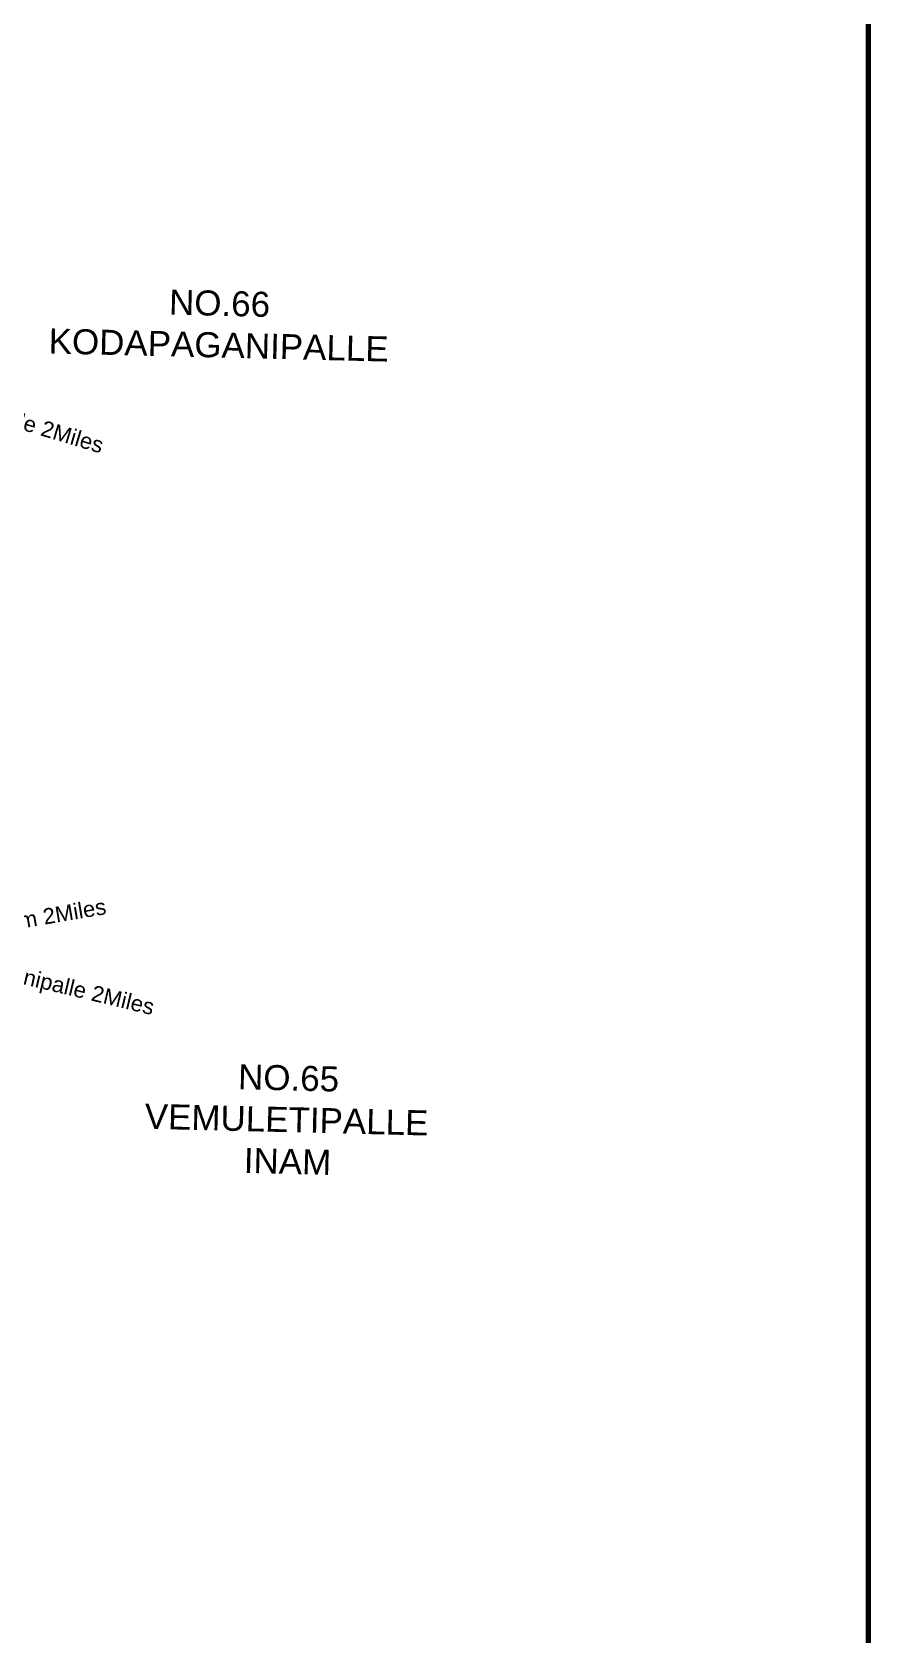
# Model space of a CAD drawing. Header units: feet. Extents: x 786471 to 797175, y 1568667 to 1582707.
# Drawn here: x 795469 to 797011, y 1574511 to 1577455 of the extents above; entities that cross this region are included whole.
import ezdxf

# ---------------------------------------------------------------- set-up
doc = ezdxf.new("R2010")
doc.units = ezdxf.units.FT
doc.header["$LTSCALE"] = 15
doc.header["$MEASUREMENT"] = 0
doc.layers.add('text1', color=7, linetype='Continuous')
doc.layers.add('text2', color=7, linetype='Continuous')
doc.styles.get("Standard").update_dxf_attribs({"font": 'arial.ttf'})

msp = doc.modelspace()

# ---------------------------------------------------------------- linework, layer by layer
at = {"layer": 'text2', "color": 5, "linetype": 'ByBlock', "lineweight": -2, "const_width": 10}
msp.add_lwpolyline([(786476.3, 1578190.4), (797005.8, 1578190.4), (797005.8, 1568671.8), (786476.3, 1568671.8)], close=True, dxfattribs=at)

# ---------------------------------------------------------------- texts
at = {"layer": 'text1', "lineweight": -2, "char_height": 45.988, "width": 673.957, "attachment_point": 1, "rotation": 358.6227}
for s, insert in [('\\pi248.06;{\\C1;NO.66 \\P\\pi28.627;KODAPAGANIPALLE}', (795473.8, 1576988.3)), ('\\pi247.87;{\\C1;NO.65\\P\\pi78.192;VEMULETIPALLE \\P\\pi262.1;INAM}', (795600.8, 1575565.3))]:
    msp.add_mtext(s, dxfattribs=dict(at, insert=insert))
at = {"layer": 'text2', "lineweight": -2}
for s, rotation, p in [('Kodapaganipalle 2Miles', 343.2968, (795183.7, 1576804.7)), ('Kasapuram 2Miles', 9.664, (795276.9, 1575779)), ('Kodapaganipalle 2Miles', 346.5362, (795271.9, 1575749.5))]:
    msp.add_text(s, height=28.979, rotation=rotation, dxfattribs=at).set_placement(p)

doc.saveas('drawing.dxf')
